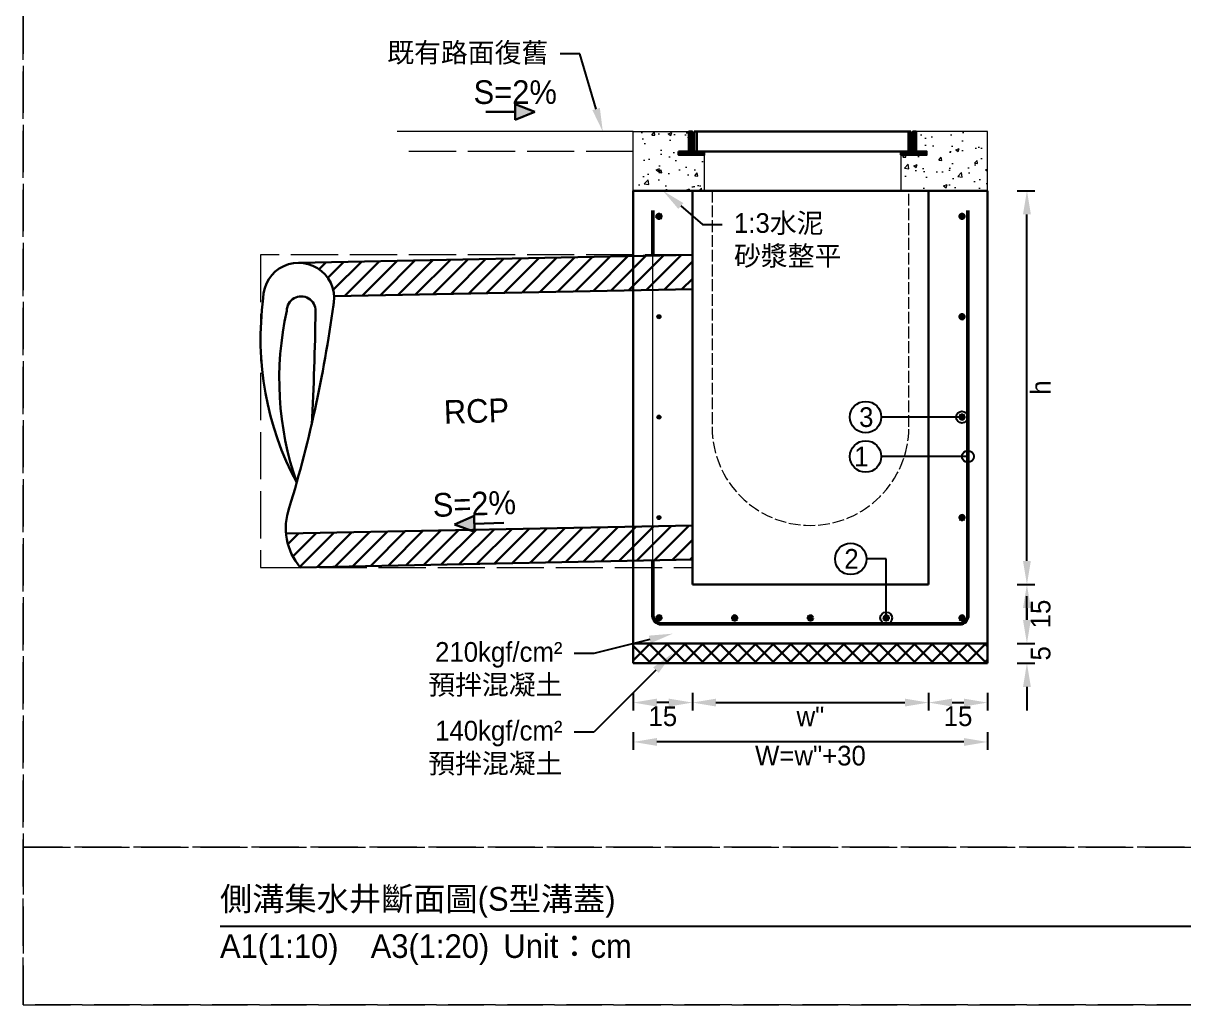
# Model space of a CAD drawing. Extents: x -6810 to 5075, y -2187 to 1200.
# Drawn here: x -2790 to -2495.2, y -1164 to -914.7 of the extents above; entities that cross this region are included whole.
import ezdxf
from ezdxf import colors
from ezdxf.entities.mleader import LeaderData, LeaderLine
from ezdxf.math import Vec2, Vec3

# ---------------------------------------------------------------- set-up
doc = ezdxf.new("R2010")
doc.units = 0
doc.header["$MEASUREMENT"] = 0
doc.linetypes.add('ACAD_ISO02W100', pattern=[15, 12, -3])
doc.linetypes.add('HIDDEN', pattern=[0.375, 0.25, -0.125])
doc.layers.add('一、4.基本-隱藏', color=9, linetype='ACAD_ISO02W100', lineweight=20, plot=False)
doc.layers.add('三、1.文字-說明文字', color=2, linetype='Continuous')
doc.layers.add('三、3.文字-註解文字', color=2, linetype='Continuous')
for name, color, linetype, lineweight in [('二、1.繪圖-既有設施', 8, 'Continuous', 20), ('二、2.繪圖-施作項目', 181, 'Continuous', 30), ('二、3.繪圖-排水流向', 170, 'Continuous', 30), ('二、4.繪圖-設計鋪面', 40, 'Continuous', 20), ('二、5.繪圖-鋼筋', 60, 'Continuous', 50), ('二、6.繪圖-其他施作項目', 35, 'Continuous', 30)]:
    doc.layers.add(name, color=color, linetype=linetype, lineweight=lineweight)
doc.styles.add('次圖名(詳圖)', font='MS PGothic.ttf', dxfattribs={"height": 6})
doc.styles.add('註解文字(詳圖)', font='MS PGothic.ttf', dxfattribs={"height": 5})
doc.dimstyles.new('註解文字(詳圖)', dxfattribs={"dimtxt": 5, "dimasz": 6, "dimexe": 2, "dimexo": 5, "dimgap": 1, "dimtad": 2, "dimzin": 0, "dimdsep": 46, "dimtxsty": '註解文字(詳圖)', "dimcen": 0.1, "dimclrd": 144, "dimclre": 144, "dimclrt": 256, "dimadec": 0, "dimazin": 0, "dimtfac": 1, "dimtofl": 0, "dimtmove": 0, "dimatfit": 3, "dimfxlon": 1, "dimtolj": 1, "dimtzin": 0, "dimlwd": -1, "dimlwe": -1, "dimarcsym": 1})

# ---------------------------------------------------------------- blocks, each defined once
blk = doc.blocks.new('*D202')
at = {"layer": 'Defpoints', "color": 0, "linetype": 'ACAD_ISO02W100', "ltscale": 0.25, "transparency": 16777216}
for p in [(-2560, -1057.25), (-2545, -1077.25), (-2545, -1087.25)]:
    blk.add_point(p, dxfattribs=at)
at = {"layer": '三、1.文字-說明文字', "color": 144, "ltscale": 0.25, "transparency": 16777216}
for p, q in [((-2560, -1084.75), (-2560, -1089.25)), ((-2545, -1084.75), (-2545, -1089.25)), ((-2554, -1087.25), (-2551, -1087.25))]:
    blk.add_line(p, q, dxfattribs=at)
at = {"layer": '三、1.文字-說明文字', "color": 144, "linetype": 'ACAD_ISO02W100', "ltscale": 0.25, "transparency": 16777216}
for points in [[(-2554, -1086.25), (-2554, -1088.25), (-2560, -1087.25)], [(-2551, -1086.25), (-2551, -1088.25), (-2545, -1087.25)]]:
    blk.add_solid(points, dxfattribs=at)
at = {"layer": '三、1.文字-說明文字', "linetype": 'ACAD_ISO02W100', "ltscale": 0.25, "transparency": 16777216, "insert": (-2552.5, -1090.75), "char_height": 5, "attachment_point": 5, "style": '註解文字(詳圖)'}
blk.add_mtext('\\A1;15', dxfattribs=at)
blk = doc.blocks.new('*D203')
at = {"layer": 'Defpoints', "color": 0, "linetype": 'ACAD_ISO02W100', "ltscale": 0.25, "transparency": 16777216}
for p in [(-2620, -1057.25), (-2635, -1077.25), (-2635, -1087.25)]:
    blk.add_point(p, dxfattribs=at)
at = {"layer": '三、1.文字-說明文字', "color": 144, "ltscale": 0.25, "transparency": 16777216}
for p, q in [((-2635, -1084.75), (-2635, -1089.25)), ((-2620, -1084.75), (-2620, -1089.25)), ((-2626, -1087.25), (-2629, -1087.25))]:
    blk.add_line(p, q, dxfattribs=at)
at = {"layer": '三、1.文字-說明文字', "color": 144, "linetype": 'ACAD_ISO02W100', "ltscale": 0.25, "transparency": 16777216}
for points in [[(-2629, -1086.25), (-2629, -1088.25), (-2635, -1087.25)], [(-2626, -1086.25), (-2626, -1088.25), (-2620, -1087.25)]]:
    blk.add_solid(points, dxfattribs=at)
at = {"layer": '三、1.文字-說明文字', "linetype": 'ACAD_ISO02W100', "ltscale": 0.25, "transparency": 16777216, "insert": (-2627.5, -1090.75), "char_height": 5, "attachment_point": 5, "style": '註解文字(詳圖)'}
blk.add_mtext('\\A1;15', dxfattribs=at)
blk = doc.blocks.new('*D204')
at = {"layer": 'Defpoints', "color": 0, "linetype": 'ACAD_ISO02W100', "ltscale": 0.25, "transparency": 16777216}
for p in [(-2620, -1057.25), (-2560, -1057.25), (-2560, -1087.25)]:
    blk.add_point(p, dxfattribs=at)
at = {"layer": '三、1.文字-說明文字', "color": 144, "ltscale": 0.25, "transparency": 16777216}
for p, q in [((-2620, -1084.75), (-2620, -1089.25)), ((-2560, -1084.75), (-2560, -1089.25)), ((-2614, -1087.25), (-2566, -1087.25))]:
    blk.add_line(p, q, dxfattribs=at)
at = {"layer": '三、1.文字-說明文字', "color": 144, "linetype": 'ACAD_ISO02W100', "ltscale": 0.25, "transparency": 16777216}
for points in [[(-2614, -1086.25), (-2614, -1088.25), (-2620, -1087.25)], [(-2566, -1086.25), (-2566, -1088.25), (-2560, -1087.25)]]:
    blk.add_solid(points, dxfattribs=at)
at = {"layer": '三、1.文字-說明文字', "linetype": 'ACAD_ISO02W100', "ltscale": 0.25, "transparency": 16777216, "insert": (-2590, -1090.75), "char_height": 5, "attachment_point": 5, "style": '註解文字(詳圖)'}
blk.add_mtext('\\A1;w"', dxfattribs=at)
blk = doc.blocks.new('*D205')
at = {"layer": 'Defpoints', "color": 0, "ltscale": 0.25, "transparency": 16777216}
for p in [(-2635, -1077.25), (-2545, -1077.25), (-2635, -1097.25)]:
    blk.add_point(p, dxfattribs=at)
at = {"layer": '三、1.文字-說明文字', "color": 144, "ltscale": 0.25, "transparency": 16777216}
for p, q in [((-2635, -1094.75), (-2635, -1099.25)), ((-2545, -1094.75), (-2545, -1099.25)), ((-2551, -1097.25), (-2629, -1097.25))]:
    blk.add_line(p, q, dxfattribs=at)
for points in [[(-2629, -1096.25), (-2629, -1098.25), (-2635, -1097.25)], [(-2551, -1096.25), (-2551, -1098.25), (-2545, -1097.25)]]:
    blk.add_solid(points, dxfattribs=at)
at = {"layer": '三、1.文字-說明文字', "ltscale": 0.25, "transparency": 16777216, "insert": (-2590, -1100.75), "char_height": 5, "attachment_point": 5, "style": '註解文字(詳圖)'}
blk.add_mtext('\\A1;W=w"+30', dxfattribs=at)
blk = doc.blocks.new('*D215')
at = {"layer": 'Defpoints', "color": 0, "transparency": 16777216}
for p in [(-2590, -957.25), (-2535, -957.25), (-2590, -1057.25)]:
    blk.add_point(p, dxfattribs=at)
at = {"layer": '三、3.文字-註解文字', "color": 144, "transparency": 16777216}
for p, q in [((-2537.5, -957.25), (-2533, -957.25)), ((-2535, -1051.25), (-2535, -963.25)), ((-2537.5, -1057.25), (-2533, -1057.25))]:
    blk.add_line(p, q, dxfattribs=at)
for points in [[(-2536, -963.25), (-2534, -963.25), (-2535, -957.25)], [(-2536, -1051.25), (-2534, -1051.25), (-2535, -1057.25)]]:
    blk.add_solid(points, dxfattribs=at)
at = {"layer": '三、3.文字-註解文字', "transparency": 16777216, "insert": (-2531.5, -1007.25), "char_height": 5, "attachment_point": 5, "rotation": 90, "style": '註解文字(詳圖)'}
blk.add_mtext('\\A1;h', dxfattribs=at)
blk = doc.blocks.new('*D216')
at = {"layer": 'Defpoints', "color": 0, "transparency": 16777216}
for p in [(-2590, -1057.25), (-2590, -1072.25), (-2535, -1072.25)]:
    blk.add_point(p, dxfattribs=at)
at = {"layer": '三、3.文字-註解文字', "color": 144, "transparency": 16777216}
for p, q in [((-2537.5, -1057.25), (-2533, -1057.25)), ((-2535, -1063.25), (-2535, -1066.25)), ((-2537.5, -1072.25), (-2533, -1072.25))]:
    blk.add_line(p, q, dxfattribs=at)
for points in [[(-2536, -1063.25), (-2534, -1063.25), (-2535, -1057.25)], [(-2536, -1066.25), (-2534, -1066.25), (-2535, -1072.25)]]:
    blk.add_solid(points, dxfattribs=at)
at = {"layer": '三、3.文字-註解文字', "transparency": 16777216, "insert": (-2531.5, -1064.75), "char_height": 5, "attachment_point": 5, "rotation": 90, "style": '註解文字(詳圖)'}
blk.add_mtext('\\A1;15', dxfattribs=at)
blk = doc.blocks.new('*D217')
at = {"layer": 'Defpoints', "color": 0, "transparency": 16777216}
for p in [(-2590, -1072.25), (-2590, -1077.25), (-2535, -1077.25)]:
    blk.add_point(p, dxfattribs=at)
at = {"layer": '三、3.文字-註解文字', "color": 144, "transparency": 16777216}
for p, q in [((-2535, -1066.25), (-2535, -1060.25)), ((-2537.5, -1072.25), (-2533, -1072.25)), ((-2537.5, -1077.25), (-2533, -1077.25)), ((-2535, -1083.25), (-2535, -1089.25))]:
    blk.add_line(p, q, dxfattribs=at)
for points in [[(-2536, -1066.25), (-2534, -1066.25), (-2535, -1072.25)], [(-2536, -1083.25), (-2534, -1083.25), (-2535, -1077.25)]]:
    blk.add_solid(points, dxfattribs=at)
at = {"layer": '三、3.文字-註解文字', "transparency": 16777216, "insert": (-2531.5, -1074.75), "char_height": 5, "attachment_point": 5, "rotation": 90, "style": '註解文字(詳圖)'}
blk.add_mtext('\\A1;5', dxfattribs=at)
blk = doc.blocks.new('排水流向')
at = {"layer": '二、3.繪圖-排水流向'}
h = blk.add_hatch(color=256, dxfattribs=at)
h.dxf.hatch_style = 1
h.paths.add_polyline_path([(0, 1), (0, -1), (2.5, 0)])
for points in [[(-3.75, 0), (0, 0)], [(0, 1), (0, -1)], [(2.5, 0), (0, 1)], [(2.5, 0), (0, -1)]]:
    blk.add_lwpolyline(points, dxfattribs=at)
blk = doc.blocks.new('_Small')
at = {"color": 0, "linetype": 'ByBlock', "lineweight": -2}
blk.add_circle((0, 0), 0.25, dxfattribs=at)

msp = doc.modelspace()

# ---------------------------------------------------------------- hatches: boundary and pattern name
at = {"layer": '二、1.繪圖-既有設施'}
h = msp.add_hatch(dxfattribs=at)
h.set_pattern_fill('AR-CONC', color=256, scale=0.05)
h.set_pattern_definition([(50, (-2041.493, -1802.9135), (9.109233, -0.796954), [0.9525, -10.4775]), (355, (-2041.493, -1802.9135), (-1.76217, 9.55284), [0.762, -8.38203]), (100.4514, (-2040.734, -1802.98), (7.34706, 8.75589), [0.8095, -8.90451]), (46.1842, (-2041.493, -1800.374), (13.55395, -2.10212), [1.42875, -15.71625]), (96.6356, (-2040.363, -1800.549), (11.8702, 12.3713), [1.21425, -13.35678]), (351.1842, (-2041.493, -1800.374), (11.8702, 12.3713), [1.143, -12.57299]), (21, (-2040.223, -1801.0085), (7.58072, -5.11326), [0.9525, -10.4775]), (326, (-2040.223, -1801.0085), (3.0901, 9.2094), [0.762, -8.382]), (71.4514, (-2039.591, -1801.435), (10.67082, 4.09614), [0.8095, -8.9045]), (37.5, (-2041.4927, -1802.9135), (0.15443, 4.227752), [0, -8.2804, 0, -8.509, 0, -8.41375]), (7.5, (-2041.4927, -1802.9135), (3.340983, 5.009029), [0, -4.8514, 0, -8.0899, 0, -3.20675]), (327.5, (-2044.3248, -1802.9135), (6.77953, -0.286437), [0, -3.175, 0, -9.906, 0, -13.1445]), (317.5, (-2045.595, -1802.9135), (7.40646, 1.271325), [0, -4.1275, 0, -6.5786, 0, -9.3345])])
h.paths.add_polyline_path([(-2623.5, -948.15), (-2623.5, -947.25), (-2620.9, -947.25), (-2620.9, -942.25), (-2635, -942.25), (-2635, -957.25), (-2617, -957.25), (-2617, -948.15)])
h.paths.add_polyline_path([(-2560.5, -948.15), (-2567, -948.15), (-2567, -957.25), (-2545, -957.25), (-2545, -942.25), (-2563.1, -942.25), (-2563.1, -947.25), (-2560.5, -947.25)])
h = msp.add_hatch(color=256, dxfattribs=at)
h.dxf.hatch_style = 1
h.paths.add_polyline_path([(-2628, -989.25, 1), (-2629, -989.25, 1)])
h = msp.add_hatch(color=256, dxfattribs=at)
h.dxf.hatch_style = 1
h.paths.add_polyline_path([(-2628, -1014.75, 1), (-2629, -1014.75, 1)])
h = msp.add_hatch(color=256, dxfattribs=at)
h.dxf.hatch_style = 1
h.paths.add_polyline_path([(-2628, -1040.25, 1), (-2629, -1040.25, 1)])
at = {"layer": '二、2.繪圖-施作項目'}
h = msp.add_hatch(dxfattribs=at)
h.set_pattern_fill('ANSI37', color=256)
h.set_pattern_definition([(45, (-1613.882, -1388.9858), (-2.245064, 2.245064), []), (135, (-1613.882, -1388.9858), (-2.245064, -2.245064), [])])
h.paths.add_polyline_path([(-2545, -1072.25), (-2635, -1072.25), (-2635, -1077.25), (-2545, -1077.25)])
at = {"layer": '二、5.繪圖-鋼筋'}
h = msp.add_hatch(color=256, dxfattribs=at)
h.dxf.hatch_style = 1
h.paths.add_polyline_path([(-2628, -963.75, 1), (-2629, -963.75, 1)])
h = msp.add_hatch(color=256, dxfattribs=at)
h.dxf.hatch_style = 1
h.paths.add_polyline_path([(-2551, -963.75, 1), (-2552, -963.75, 1)])
h = msp.add_hatch(color=256, dxfattribs=at)
h.dxf.hatch_style = 1
h.paths.add_polyline_path([(-2551, -989.25, 1), (-2552, -989.25, 1)])
h = msp.add_hatch(color=256, dxfattribs=at)
h.dxf.hatch_style = 1
h.paths.add_polyline_path([(-2551, -1014.75, 1), (-2552, -1014.75, 1)])
h = msp.add_hatch(color=256, dxfattribs=at)
h.dxf.hatch_style = 1
h.paths.add_polyline_path([(-2551, -1040.25, 1), (-2552, -1040.25, 1)])
h = msp.add_hatch(color=256, dxfattribs=at)
h.dxf.hatch_style = 1
h.paths.add_polyline_path([(-2628, -1065.75, 1), (-2629, -1065.75, 1)])
h = msp.add_hatch(color=256, dxfattribs=at)
h.dxf.hatch_style = 1
h.paths.add_polyline_path([(-2608.75, -1065.75, 1), (-2609.75, -1065.75, 1)])
h = msp.add_hatch(color=256, dxfattribs=at)
h.dxf.hatch_style = 1
h.paths.add_polyline_path([(-2589.5, -1065.75, 1), (-2590.5, -1065.75, 1)])
h = msp.add_hatch(color=256, dxfattribs=at)
h.dxf.hatch_style = 1
h.paths.add_polyline_path([(-2570.25, -1065.75, 1), (-2571.25, -1065.75, 1)])
h = msp.add_hatch(color=256, dxfattribs=at)
h.dxf.hatch_style = 1
h.paths.add_polyline_path([(-2551, -1065.75, 1), (-2552, -1065.75, 1)])
at = {"layer": '二、6.繪圖-其他施作項目'}
h = msp.add_hatch(dxfattribs=at)
h.set_pattern_fill('ANSI31', color=256, scale=0.1)
h.set_pattern_definition([(45, (-1392.16578, -1962.77732), (-0.2245064, 0.2245064), [])])
h.paths.add_polyline_path([(-2620, -942.25), (-2620.9, -942.25), (-2620.9, -947.25), (-2623.5, -947.25), (-2623.5, -948.15), (-2617, -948.15), (-2617, -947.25), (-2620, -947.25)])
h.paths.add_polyline_path([(-2564, -947.25), (-2567, -947.25), (-2567, -948.15), (-2560.5, -948.15), (-2560.5, -947.25), (-2563.1, -947.25), (-2563.1, -942.25), (-2564, -942.25)])
h = msp.add_hatch(dxfattribs=at)
h.set_pattern_fill('ANSI31', color=256, scale=25)
h.set_pattern_definition([(45, (-6138.3087, -2447.3046), (-2.2097087, 2.2097087), [])])
h.paths.add_polyline_path([(-2620, -973.536), (-2720, -975.536, -0.3982556), (-2710.998, -984.058), (-2620, -982.238)])
h.paths.add_polyline_path([(-2620, -1042.25), (-2723.228, -1044.315, 0.1552766), (-2719.618, -1052.932), (-2620, -1050.952)])

# ---------------------------------------------------------------- linework, layer by layer
at = {"layer": '一、4.基本-隱藏'}
for points in [[(-2790, -657), (-2010, -657), (-2010, -1164), (-2790, -1164)], [(-2390, -910.5), (-2790, -910.5), (-2790, -1124), (-2390, -1124)], [(-2620, -973.536), (-2729.704, -973.536), (-2729.704, -1052.932), (-2620, -1052.932)], [(-2390, -1124), (-2790, -1124), (-2790, -1164), (-2390, -1164)]]:
    msp.add_lwpolyline(points, close=True, dxfattribs=at)
at = {"layer": '三、3.文字-註解文字'}
msp.add_lwpolyline([(-2740, -1144), (-2440, -1144)], dxfattribs=at)
for centre in [(-2576, -1014.75), (-2576, -1024.75), (-2579.75, -1050.75)]:
    msp.add_circle(centre, 4, dxfattribs=at)
at = {"layer": '二、1.繪圖-既有設施'}
for points in [[(-2617, -947.25), (-2617, -957.25), (-2635, -957.25), (-2635, -942.25), (-2620.9, -942.25)], [(-2567, -947.25), (-2567, -957.25), (-2545, -957.25), (-2545, -942.25), (-2563.1, -942.25)], [(-2630, -1051.15), (-2630, -973.736)]]:
    msp.add_lwpolyline(points, dxfattribs=at)
at = {"layer": '二、1.繪圖-既有設施', "linetype": 'HIDDEN'}
msp.add_lwpolyline([(-2617, -957.25), (-2567, -957.25)], dxfattribs=at)
at = {"layer": '二、1.繪圖-既有設施', "linetype": 'ACAD_ISO02W100', "ltscale": 0.25}
msp.add_lwpolyline([(-2615, -957.25), (-2615, -1017.25, 1), (-2565, -1017.25), (-2565, -957.25)], format="xyb", dxfattribs=at)
at = {"layer": '二、1.繪圖-既有設施'}
for centre in [(-2628.5, -989.25), (-2628.5, -1014.75), (-2628.5, -1040.25)]:
    msp.add_circle(centre, 0.5, dxfattribs=at)
at = {"layer": '二、2.繪圖-施作項目'}
for points in [[(-2635, -957.25), (-2545, -957.25)], [(-2635, -957.25), (-2635, -1077.25)], [(-2620, -957.25), (-2620, -1057.25)], [(-2560, -957.25), (-2560, -1057.25)], [(-2545, -957.25), (-2545, -1077.25)], [(-2620, -1057.25), (-2560, -1057.25)], [(-2635, -1072.25), (-2545, -1072.25)], [(-2635, -1077.25), (-2545, -1077.25)]]:
    msp.add_lwpolyline(points, dxfattribs=at)
at = {"layer": '二、4.繪圖-設計鋪面'}
msp.add_lwpolyline([(-2635, -942.25), (-2695, -942.25)], dxfattribs=at)
at = {"layer": '二、4.繪圖-設計鋪面', "linetype": 'ACAD_ISO02W100'}
msp.add_lwpolyline([(-2635, -947.25), (-2695, -947.25)], dxfattribs=at)
at = {"layer": '二、5.繪圖-鋼筋'}
msp.add_lwpolyline([(-2550, -962.25), (-2550, -1065.25, -0.4142136), (-2552, -1067.25), (-2628, -1067.25, -0.4142136), (-2630, -1065.25), (-2630, -1051.15)], format="xyb", dxfattribs=at)
msp.add_lwpolyline([(-2630, -973.736), (-2630, -962.25)], dxfattribs=at)
for centre in [(-2628.5, -963.75), (-2551.5, -963.75), (-2551.5, -989.25), (-2551.5, -1014.75), (-2551.5, -1040.25), (-2628.5, -1065.75), (-2609.25, -1065.75), (-2590, -1065.75), (-2570.75, -1065.75), (-2551.5, -1065.75)]:
    msp.add_circle(centre, 0.5, dxfattribs=at)
at = {"layer": '二、6.繪圖-其他施作項目'}
for points in [[(-2623.5, -947.25), (-2620.9, -947.25), (-2620.9, -942.25), (-2620, -942.25), (-2620, -947.25), (-2617, -947.25), (-2617, -948.15), (-2623.5, -948.15)], [(-2563.1, -942.25), (-2564, -942.25), (-2564, -947.25), (-2567, -947.25), (-2567, -948.15), (-2560.5, -948.15), (-2560.5, -947.25), (-2563.1, -947.25)]]:
    msp.add_lwpolyline(points, close=True, dxfattribs=at)
for points in [[(-2619.5, -942.25), (-2619.5, -947.25)], [(-2619.5, -942.25), (-2564.5, -942.25)], [(-2618.9, -942.25), (-2618.9, -947.25)], [(-2565.1, -942.25), (-2565.1, -947.25)], [(-2564.5, -942.25), (-2564.5, -947.25)], [(-2619.5, -947.25), (-2564.5, -947.25)], [(-2720, -975.536), (-2620, -973.536)], [(-2710.998, -984.058), (-2620, -982.238)], [(-2723.228, -1044.315), (-2620, -1042.25)], [(-2719.618, -1052.932), (-2620, -1050.952)]]:
    msp.add_lwpolyline(points, dxfattribs=at)
for points in [[(-2720.522, -1031.371, -0.1578495), (-2729.015, -984.552, -1.1409026), (-2711.294, -986.894)], [(-2720.489, -1031.432, -0.1399452), (-2723.02, -987.72, -1.0112817), (-2715.748, -987.801, -0.0106152), (-2716.686, -1016.65)], [(-2710.985, -984.552, -0.0416835), (-2722.391, -1037.767, 0.2681724), (-2719.618, -1052.932, 0.2681724)]]:
    msp.add_lwpolyline(points, format="xyb", dxfattribs=at)

# ---------------------------------------------------------------- block references
at = {"xscale": 2, "yscale": 2, "zscale": 2}
msp.add_blockref('排水流向', (-2665, -937.25), dxfattribs=at)
at = {"xscale": 2, "yscale": 2, "zscale": 2, "rotation": 182}
msp.add_blockref('排水流向', (-2675.393, -1041.854), dxfattribs=at)

# ---------------------------------------------------------------- texts
at = {"layer": '三、1.文字-說明文字', "linetype": 'ACAD_ISO02W100', "ltscale": 0.25, "insert": (-2674.852, -1013.234), "char_height": 6, "attachment_point": 5, "rotation": 2, "style": '次圖名(詳圖)'}
msp.add_mtext_dynamic_manual_height_columns('{\\fMS PGothic|b0|i0|c128|p34;RCP}', width=11.08004, gutter_width=30, heights=[0], dxfattribs=at)
at = {"layer": '三、3.文字-註解文字', "char_height": 6, "attachment_point": 4, "style": '次圖名(詳圖)'}
for s, width, insert in [('{\\fMS PGothic|b0|i0|c128|p34;側溝集水井斷面圖(}S{\\fMS PGothic|b0|i0|c128|p34;型溝蓋)}', 131.94411, (-2740, -1138)), ('A1(1:10)\u3000A3(1:20){\\fMS PGothic|b0|i0|c128|p34;^IUnit：cm}', 136.03259, (-2740, -1150))]:
    msp.add_mtext_dynamic_manual_height_columns(s, width=width, gutter_width=15, heights=[0], dxfattribs=dict(at, insert=insert))
at = {"layer": '二、3.繪圖-排水流向', "insert": (-2665, -932.25), "char_height": 6, "attachment_point": 5, "style": '註解文字(詳圖)'}
msp.add_mtext_dynamic_manual_height_columns('{\\fMS PGothic|b0|i0|c128|p34;S=2%}', width=10.17412, gutter_width=30, heights=[0], dxfattribs=at)
at = {"layer": '二、3.繪圖-排水流向', "insert": (-2675.396, -1036.784), "char_height": 6, "attachment_point": 5, "rotation": 2, "style": '註解文字(詳圖)'}
msp.add_mtext_dynamic_manual_height_columns('{\\fMS PGothic|b0|i0|c128|p34;S=2%}', width=10.17412, gutter_width=30, heights=[0], dxfattribs=at)

# ---------------------------------------------------------------- dimensions: what is measured, and where the dimension line sits
at = {"layer": '三、1.文字-說明文字', "linetype": 'ACAD_ISO02W100', "ltscale": 0.25}
for base, p1, p2, text, picture, middle in [((-2635, -1087.25), (-2620, -1057.25), (-2635, -1077.25), '15', '*D203', (-2627.5, -1090.75)), ((-2560, -1087.25), (-2620, -1057.25), (-2560, -1057.25), 'w"', '*D204', (-2590, -1090.75)), ((-2545, -1087.25), (-2560, -1057.25), (-2545, -1077.25), '15', '*D202', (-2552.5, -1090.75))]:
    dim = msp.add_linear_dim(base=base, p1=p1, p2=p2, text=text, dimstyle='註解文字(詳圖)', dxfattribs=at)
    dim.commit()
    dim.dimension.update_dxf_attribs({"geometry": picture, "text_midpoint": middle})
at = {"layer": '三、1.文字-說明文字', "ltscale": 0.25}
dim = msp.add_linear_dim(base=(-2635, -1097.25), p1=(-2545, -1077.25), p2=(-2635, -1077.25), text='W=w"+30', dimstyle='註解文字(詳圖)', dxfattribs=at)
dim.commit()
dim.dimension.update_dxf_attribs({"geometry": '*D205', "text_midpoint": (-2590, -1100.75)})
at = {"layer": '三、3.文字-註解文字'}
for base, p1, p2, text, picture, middle in [((-2535, -957.25), (-2590, -1057.25), (-2590, -957.25), 'h', '*D215', (-2531.5, -1007.25)), ((-2535, -1072.25), (-2590, -1057.25), (-2590, -1072.25), '15', '*D216', (-2531.5, -1064.75)), ((-2535, -1077.25), (-2590, -1072.25), (-2590, -1077.25), '5', '*D217', (-2531.5, -1074.75))]:
    dim = msp.add_linear_dim(base=base, p1=p1, p2=p2, angle=90, text=text, dimstyle='註解文字(詳圖)', dxfattribs=at)
    dim.commit()
    dim.dimension.update_dxf_attribs({"geometry": picture, "text_midpoint": middle})

# ---------------------------------------------------------------- leaders
ml = msp.add_multileader_mtext('Standard', dxfattribs=at)
ml.set_content('既有路面復舊', color=256, style='註解文字(詳圖)')
ml.set_leader_properties(color=144, linetype='ByLayer', lineweight=-1)
ml.build(insert=Vec2(0, 0))
ml.multileader.update_dxf_attribs({"dogleg_length": 5, "arrow_head_size": 6})
ctx = ml.context
ctx.base_point, ctx.char_height, ctx.arrow_head_size, ctx.landing_gap_size, ctx.plane_origin = Vec3(-2702.383, -922.5), 5, 6, 3, Vec3(-2727.575, -900.587)
ctx.text_align_type = 2
notes = []
notes.append((ctx, [(1, (1, 1, 0), (-2648.599, -922.5), (-1, 0), 5, [(0, [(-2642.744, -942.25)], 0, [])])]))
ctx.mtext.insert, ctx.mtext.alignment, ctx.mtext.flow_direction = Vec3(-2656.599, -919.659), 3, 5
ml = msp.add_multileader_mtext('Standard', dxfattribs=at)
ml.set_content('\\pxqd;{\\fMS PGothic|b0|i0|c128|p34;1:3水泥\\P砂漿整平}', color=256, style='註解文字(詳圖)')
ml.set_leader_properties(color=144, linetype='ByLayer', lineweight=-1)
ml.build(insert=Vec2(0, 0))
ml.multileader.update_dxf_attribs({"dogleg_length": 5, "arrow_head_size": 6})
ctx = ml.context
ctx.base_point, ctx.char_height, ctx.arrow_head_size, ctx.landing_gap_size, ctx.plane_origin = Vec3(-2612.418, -965.79), 5, 6, 3, Vec3(-2627.5, -957.25)
notes.append((ctx, [(0, (1, 1, 0), (-2617.418, -965.79), (1, 0), 5, [(0, [(-2627.5, -957.25)], 0, [])])]))
ctx.mtext.insert, ctx.mtext.width, ctx.mtext.flow_direction = Vec3(-2609.418, -962.949), 33.84047, 5
ml = msp.add_multileader_mtext('Standard', dxfattribs=at)
ml.set_content('3', color=256, style='註解文字(詳圖)')
ml.set_leader_properties(color=144, linetype='ByLayer', lineweight=-1)
ml.set_arrow_properties(name='SMALL')
ml.build(insert=Vec2(0, 0))
ml.multileader.update_dxf_attribs({"dogleg_length": 5, "arrow_head_size": 6})
ctx = ml.context
ctx.base_point, ctx.char_height, ctx.arrow_head_size, ctx.plane_origin = Vec3(-2578.898, -1014.75), 5, 6, Vec3(-2550, -1014.75)
ctx.text_align_type = 2
notes.append((ctx, [(0, (1, 1, 0), (-2567, -1014.75), (-1, 0), 5, [(0, [(-2551.5, -1014.75)], 0, [])])]))
ctx.mtext.insert, ctx.mtext.alignment, ctx.mtext.flow_direction = Vec3(-2574, -1012.25), 3, 5
ml = msp.add_multileader_mtext('Standard', dxfattribs=at)
ml.set_content('1', color=256, style='註解文字(詳圖)')
ml.set_leader_properties(color=144, linetype='ByLayer', lineweight=-1)
ml.set_arrow_properties(name='SMALL')
ml.build(insert=Vec2(0, 0))
ml.multileader.update_dxf_attribs({"dogleg_length": 5, "arrow_head_size": 6})
ctx = ml.context
ctx.base_point, ctx.char_height, ctx.arrow_head_size, ctx.landing_gap_size, ctx.plane_origin = Vec3(-2580.006, -1024.75), 5, 6, 3.25, Vec3(-2550, -1024.75)
ctx.text_align_type = 2
notes.append((ctx, [(0, (1, 1, 0), (-2564.5, -1024.75), (-1, 0), 7.5, [(0, [(-2550, -1024.75)], 0, [])])]))
ctx.mtext.insert, ctx.mtext.alignment, ctx.mtext.flow_direction = Vec3(-2575.25, -1022.25), 3, 5
ml = msp.add_multileader_mtext('Standard', dxfattribs=at)
ml.set_content('2', color=256, style='註解文字(詳圖)')
ml.set_leader_properties(color=144, linetype='ByLayer', lineweight=-1)
ml.set_arrow_properties(name='SMALL')
ml.build(insert=Vec2(0, 0))
ml.multileader.update_dxf_attribs({"dogleg_length": 5, "arrow_head_size": 6})
ctx = ml.context
ctx.base_point, ctx.char_height, ctx.arrow_head_size, ctx.plane_origin = Vec3(-2582.648, -1050.75), 5, 6, Vec3(-2548.75, -1026.712)
ctx.text_align_type = 2
notes.append((ctx, [(0, (1, 1, 0), (-2570.75, -1050.75), (-1, 0), 5, [(0, [(-2570.75, -1065.75)], 0, [])])]))
ctx.mtext.insert, ctx.mtext.alignment, ctx.mtext.flow_direction = Vec3(-2577.75, -1048.25), 3, 5
ml = msp.add_multileader_mtext('Standard', dxfattribs=at)
ml.set_content('{\\fMS PGothic|b0|i0|c128|p34;210kgf/cm²}\\P預拌{\\fMS PGothic|b0|i0|c128|p34;混凝土}', color=256, style='註解文字(詳圖)')
ml.set_leader_properties(color=144, linetype='ByLayer', lineweight=-1)
ml.build(insert=Vec2(0, 0))
ml.multileader.update_dxf_attribs({"dogleg_length": 5, "arrow_head_size": 6})
ctx = ml.context
ctx.base_point, ctx.char_height, ctx.arrow_head_size, ctx.landing_gap_size, ctx.plane_origin = Vec3(-2691.398, -1074.75), 5, 6, 3, Vec3(-2625, -1069.75)
ctx.text_align_type = 2
notes.append((ctx, [(0, (1, 1, 0), (-2645, -1074.75), (-1, 0), 5, [(0, [(-2625, -1069.75)], 0, [])])]))
ctx.mtext.insert, ctx.mtext.alignment, ctx.mtext.flow_direction = Vec3(-2653, -1071.881), 3, 5
ml = msp.add_multileader_mtext('Standard', dxfattribs=at)
ml.set_content('{\\fMS PGothic|b0|i0|c128|p34;140kgf/cm²}\\P預拌{\\fMS PGothic|b0|i0|c128|p34;混凝土}', color=256, style='註解文字(詳圖)')
ml.set_leader_properties(color=144, linetype='ByLayer', lineweight=-1)
ml.build(insert=Vec2(0, 0))
ml.multileader.update_dxf_attribs({"dogleg_length": 5, "arrow_head_size": 6})
ctx = ml.context
ctx.base_point, ctx.char_height, ctx.arrow_head_size, ctx.landing_gap_size, ctx.plane_origin = Vec3(-2691.398, -1094.75), 5, 6, 3, Vec3(-2625, -1074.75)
ctx.text_align_type = 2
notes.append((ctx, [(0, (1, 1, 0), (-2645, -1094.75), (-1, 0), 5, [(0, [(-2625, -1074.75)], 0, [])])]))
ctx.mtext.insert, ctx.mtext.alignment, ctx.mtext.flow_direction = Vec3(-2653, -1091.881), 3, 5
for ctx, leaders in notes:
    for number, flags, end, landing, length, lines in leaders:
        leader = LeaderData()
        leader.index, (leader.has_last_leader_line, leader.has_dogleg_vector, leader.attachment_direction) = number, flags
        leader.last_leader_point, leader.dogleg_vector, leader.dogleg_length = Vec3(end), Vec3(landing), length
        for number, points, colour, breaks in lines:
            line = LeaderLine()
            line.index, line.vertices, line.color, line.breaks = number, Vec3.list(points), colors.encode_raw_color(colour), breaks
            leader.lines.append(line)
        ctx.leaders.append(leader)

doc.saveas('drawing.dxf')
